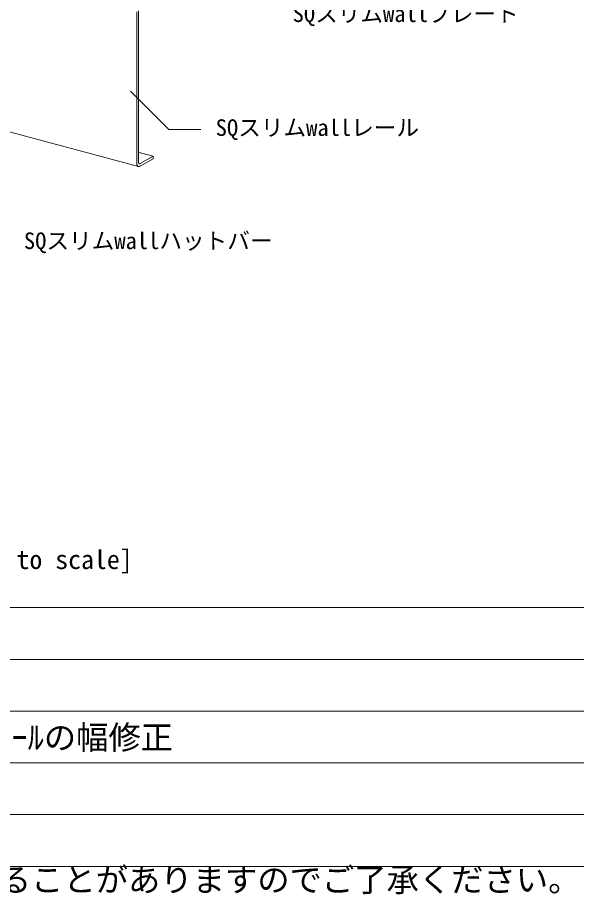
# Model space of a CAD drawing. Units: millimetres, scale not verified. Extents: x -1560 to 1560, y -1077 to 1060.
# Drawn here: x -1128 to -783, y -1077 to -535 of the extents above; entities that cross this region are included whole.
import ezdxf
from ezdxf.enums import TextEntityAlignment as Align

# ---------------------------------------------------------------- set-up
doc = ezdxf.new("R2010")
doc.units = ezdxf.units.MM
doc.header["$LTSCALE"] = 8
for name, color, linetype, lineweight in [('B-0_中心線', 7, 'Continuous', 18), ('B-1_吊り材', 7, 'Continuous', 18), ('B-6_文字', 7, 'Continuous', 18), ('F-3_野縁', 3, 'Continuous', 18)]:
    doc.layers.add(name, color=color, linetype=linetype, lineweight=lineweight)
doc.layers.add('F-6_文字', color=7, linetype='Continuous')
doc.styles.add('ＭＳ ゴシック', font='')
doc.styles.get('ＭＳ ゴシック').set_extended_font_data('MS Gothic')

msp = doc.modelspace()

# ---------------------------------------------------------------- linework, layer by layer
at = {"layer": 'B-0_中心線'}
for centre, radius, start, end in [((-1050.113, -625.056), 4.615, 179.99251, 181.71088), ((-1050.36, -625.063), 4.368, 181.71022, 183.49277), ((-1050.609, -625.078), 4.118, 183.49207, 185.34599), ((-1050.858, -625.102), 3.868, 185.34523, 187.27827), ((-1051.104, -625.133), 3.62, 187.27747, 189.29796), ((-1051.346, -625.173), 3.375, 189.2971, 191.41397), ((-1051.579, -625.22), 3.137, 191.41306, 193.6358), ((-1051.803, -625.274), 2.907, 193.63484, 195.97354), ((-1052.015, -625.335), 2.686, 195.97255, 198.4377), ((-1052.214, -625.401), 2.476, 198.43668, 201.03911), ((-1052.398, -625.472), 2.279, 201.03809, 203.78867), ((-1052.567, -625.546), 2.095, 203.78769, 206.69702), ((-1052.718, -625.623), 1.925, 206.69615, 209.77411), ((-1052.853, -625.7), 1.77, 209.77339, 213.02846), ((-1052.97, -625.776), 1.631, 213.028, 216.46654), ((-1053.07, -625.85), 1.506, 216.4664, 220.09169), ((-1053.153, -625.92), 1.397, 220.092, 223.90321), ((-1053.221, -625.985), 1.304, 223.90404, 227.89517), ((-1053.273, -626.043), 1.226, 227.89662, 232.05559), ((-1053.312, -626.092), 1.163, 232.05768, 236.36568), ((-1053.338, -626.132), 1.115, 236.36839, 240.79971), ((-1053.355, -626.162), 1.081, 240.80298, 245.32556), ((-1053.363, -626.179), 1.062, 245.32924, 249.9059), ((-1053.365, -626.183), 1.057, 249.90976, 254.50012), ((-1051.34, -624.431), 2.308, 179.99251, 181.71088), ((-1053.362, -626.174), 1.067, 254.50395, 259.06682), ((-1051.463, -624.435), 2.184, 181.71022, 183.49277), ((-1051.588, -624.443), 2.059, 183.49207, 185.34599), ((-1051.712, -624.454), 1.934, 185.34523, 187.27827), ((-1051.835, -624.47), 1.81, 187.27747, 189.29796), ((-1051.956, -624.49), 1.688, 189.2971, 191.41397), ((-1052.073, -624.513), 1.569, 191.41306, 193.6358), ((-1052.185, -624.541), 1.453, 193.63484, 195.97354), ((-1052.291, -624.571), 1.343, 195.97255, 198.4377), ((-1052.39, -624.604), 1.238, 198.43668, 201.03911), ((-1053.358, -626.151), 1.091, 259.07037, 263.56618), ((-1052.482, -624.64), 1.139, 201.03809, 203.78867), ((-1052.566, -624.677), 1.048, 203.78769, 206.69702), ((-1052.642, -624.715), 0.963, 206.69615, 209.77411), ((-1053.353, -626.112), 1.129, 263.56927, 267.96239), ((-1052.71, -624.753), 0.885, 209.77339, 213.02846), ((-1052.768, -624.791), 0.815, 213.028, 216.46654), ((-1052.818, -624.828), 0.753, 216.4664, 220.09169), ((-1052.86, -624.863), 0.699, 220.092, 223.90321), ((-1053.352, -626.059), 1.182, 267.9649, 272.2253), ((-1052.893, -624.896), 0.652, 223.90404, 227.89517), ((-1052.92, -624.925), 0.613, 227.89662, 232.05559), ((-1053.354, -625.991), 1.25, 272.22716, 276.33144), ((-1052.939, -624.95), 0.581, 232.05768, 236.36568), ((-1052.952, -624.97), 0.557, 236.36839, 240.79971), ((-1052.961, -624.984), 0.54, 240.80298, 245.32556), ((-1053.363, -625.909), 1.334, 276.33266, 280.2643), ((-1052.965, -624.993), 0.531, 245.32924, 249.9059), ((-1052.965, -624.995), 0.529, 249.90976, 254.50012), ((-1053.381, -625.812), 1.432, 280.26494, 284.01401), ((-1052.964, -624.991), 0.533, 254.50395, 259.06682), ((-1052.962, -624.979), 0.545, 259.07037, 263.56618), ((-1053.409, -625.701), 1.546, 284.01414, 287.57648), ((-1052.96, -624.96), 0.565, 263.56927, 267.96239), ((-1052.959, -624.933), 0.591, 267.9649, 272.2253), ((-1053.448, -625.577), 1.676, 287.57623, 290.95251), ((-1052.96, -624.899), 0.625, 272.22716, 276.33144), ((-1052.965, -624.858), 0.667, 276.33266, 280.2643), ((-1053.5, -625.442), 1.821, 290.95195, 294.14661), ((-1052.974, -624.809), 0.716, 280.26494, 284.01401), ((-1052.987, -624.754), 0.773, 284.01414, 287.57648), ((-1053.565, -625.296), 1.981, 294.14583, 297.16603), ((-1053.007, -624.692), 0.838, 287.57623, 290.95251), ((-1053.033, -624.624), 0.91, 290.95195, 294.14661), ((-1053.066, -624.551), 0.99, 294.14583, 297.16603), ((-1053.645, -625.141), 2.155, 297.16512, 300.0199), ((-1053.106, -624.474), 1.078, 297.16512, 300.0199)]:
    msp.add_arc(centre, radius, start, end, dxfattribs=at)
at = {"layer": 'B-1_吊り材'}
for p, q in [((-1054.728, -531.455), (-1054.728, -625.056)), ((-1053.647, -530.831), (-1053.647, -624.431)), ((-1053.632, -627.206), (-1314.444, -557.322)), ((-1044.595, -620.805), (-1053.152, -618.512)), ((-1052.567, -625.407), (-1044.595, -620.805)), ((-1052.567, -627.007), (-1044.595, -622.405)), ((-1044.595, -620.805), (-1044.595, -622.405))]:
    msp.add_line(p, q, dxfattribs=at)
at = {"layer": 'B-6_文字'}
for p, q in [((-1058.589, -580.621), (-1034.811, -604.399)), ((-1034.811, -604.399), (-1015.08, -604.399))]:
    msp.add_line(p, q, dxfattribs=at)
at = {"layer": 'F-3_野縁'}
for p, q in [((-1528, -900), (-16, -900)), ((-1560, -932), (1560, -932)), ((-1560, -1060), (1560, -1060))]:
    msp.add_line(p, q, dxfattribs=at)
at = {"layer": 'F-3_野縁', "color": 4, "lineweight": 9}
for p, q in [((-1520, -964), (-600, -964)), ((-1520, -996), (-600, -996)), ((-1520, -1028), (-600, -1028))]:
    msp.add_line(p, q, dxfattribs=at)

# ---------------------------------------------------------------- texts
at = {"layer": 'B-6_文字', "style": 'ＭＳ ゴシック'}
for s, p in [('SQスリムwallプレート', (-958.259, -540.91)), ('SQスリムwallレール', (-1005.853, -611.343)), ('SQスリムwallハットバー', (-1124.519, -681.326))]:
    msp.add_text(s, height=10.26, dxfattribs=at).set_placement(p, align=Align.BOTTOM_LEFT)
at = {"layer": 'F-6_文字', "style": 'ＭＳ ゴシック'}
for s, height, p in [('斜視図\u3000[縮尺：Not to scale]', 11.73, (-1280.949, -879.636)), ('SQｽﾘﾑWallﾚｰﾙの幅修正', 14.66, (-1232, -992)), ('商品等改良の為、予告無く規格その他を変更することがありますのでご了承ください。', 14.66, (-1560, -1080))]:
    msp.add_text(s, height=height, dxfattribs=at).set_placement(p, align=Align.BOTTOM_LEFT)

doc.saveas('drawing.dxf')
